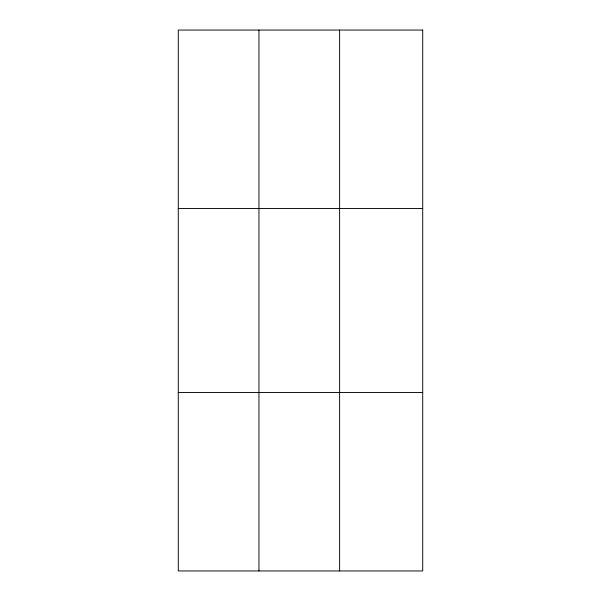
<?xml version="1.0" encoding="UTF-8"?>
<svg xmlns="http://www.w3.org/2000/svg" width="601" height="601" viewBox="0 0 601 601"><rect width="100%" height="100%" fill="white"/><g stroke="black" fill="none" stroke-linecap="round" stroke-linejoin="round"><path stroke-width="0.9" d="M258.948 570.95L258.948 30.05M339.61 570.95L339.61 30.05M178.287 208.547L422.713 208.547M178.287 392.453L422.713 392.453M422.713 30.05L422.713 570.95L178.287 570.95L178.287 30.05L422.713 30.05"/></g></svg>
